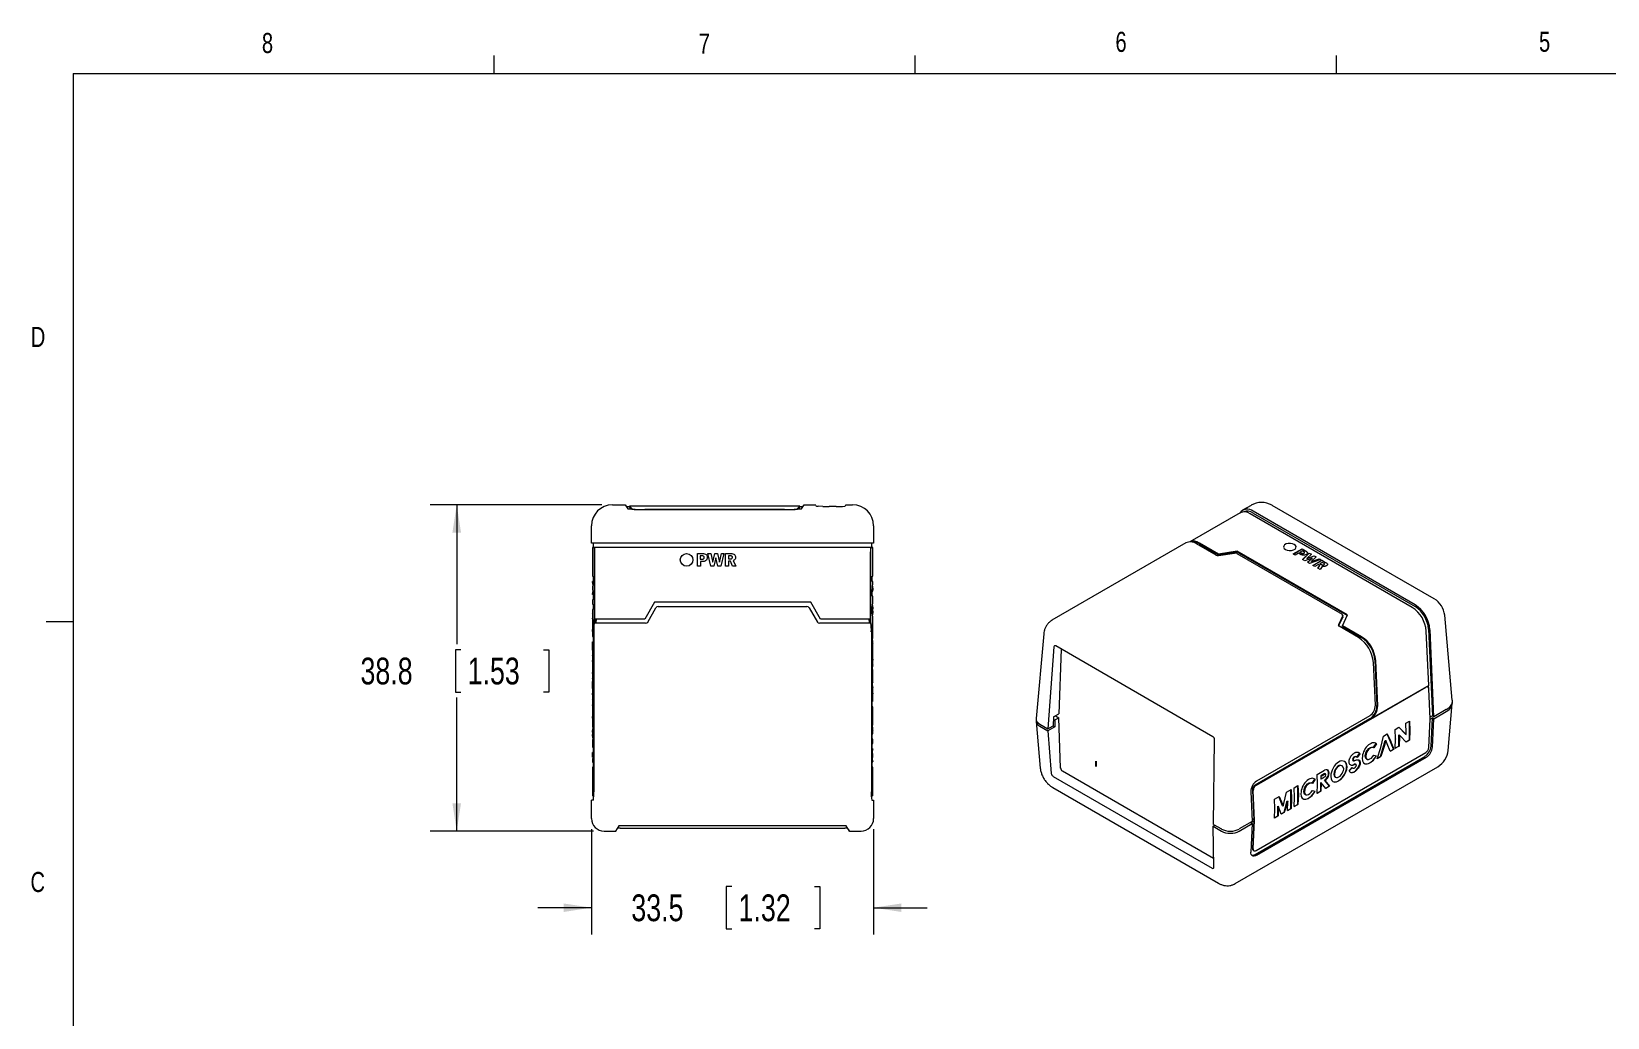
# Model space of a CAD drawing. Header units: millimetres. Extents: x 11 to 421, y 5 to 275.
# Drawn here: x 11 to 198.1, y 158.2 to 275.3 of the extents above; entities that cross this region are included whole.
import ezdxf

# ---------------------------------------------------------------- set-up
doc = ezdxf.new("R2010")
doc.units = ezdxf.units.MM
doc.linetypes.add('CENTERX2', pattern=[20.32, 12.7, -2.54, 2.54, -2.54])
doc.styles.add('SLDTEXTSTYLE0', font='TXT', dxfattribs={"width": 0.75})
doc.dimstyles.new('SLDDIMSTYLE1', dxfattribs={"dimtxt": 3.175, "dimasz": 3.302, "dimexe": 0, "dimexo": 0.0625, "dimgap": 0.79375, "dimtad": 0, "dimtih": 1, "dimtoh": 1, "dimdec": 1, "dimrnd": 1e-09, "dimzin": 12, "dimdsep": 46, "dimtxsty": 'SLDTEXTSTYLE0', "dimsah": 1, "dimcen": 0.09, "dimadec": 0, "dimazin": 3, "dimtfac": 1, "dimtdec": 1, "dimtofl": 0, "dimtmove": 0, "dimatfit": 3, "dimfxl": 1, "dimfrac": 2, "dimtolj": 1, "dimtzin": 12, "dimarcsym": 0})

# ---------------------------------------------------------------- blocks, each defined once
blk = doc.blocks.new('_D_3')
at = {"color": 7, "linetype": 'Continuous', "lineweight": 0}
for p, q in [((78.69, 219.12), (58.29, 219.12)), ((61.46, 219.12), (61.46, 202.55)), ((61.95, 201.9), (61.3, 201.9)), ((61.3, 201.9), (61.3, 196.86)), ((71.77, 201.9), (72.41, 201.9)), ((72.41, 201.9), (72.41, 196.86)), ((61.3, 196.86), (61.95, 196.86)), ((72.41, 196.86), (71.77, 196.86)), ((61.46, 180.37), (61.46, 196.22)), ((77.69, 180.37), (58.29, 180.37))]:
    blk.add_line(p, q, dxfattribs=at)
for points in [[(61.46, 219.12), (60.95, 215.81), (61.97, 215.81)], [(61.46, 180.37), (61.97, 183.67), (60.95, 183.67)]]:
    blk.add_solid(points, dxfattribs=at)
at = {"color": 7, "linetype": 'Continuous', "lineweight": 0, "char_height": 3.175, "attachment_point": 1, "style": 'SLDTEXTSTYLE0'}
for s, insert in [('38.8', (50.03, 200.96, -2.83)), ('1.53', (62.75, 200.96, -2.83))]:
    blk.add_mtext(s, dxfattribs=dict(at, insert=insert))
blk = doc.blocks.new('_D_4')
at = {"color": 7, "linetype": 'Continuous', "lineweight": 0}
for p, q in [((77.46, 180.59), (77.46, 168.1)), ((110.96, 180.59), (110.96, 168.1)), ((94.11, 173.8), (93.47, 173.8)), ((93.47, 173.8), (93.47, 168.76)), ((103.94, 173.8), (104.58, 173.8)), ((104.58, 173.8), (104.58, 168.76)), ((77.46, 171.28), (71.11, 171.28)), ((110.96, 171.28), (117.31, 171.28)), ((93.47, 168.76), (94.11, 168.76)), ((104.58, 168.76), (103.94, 168.76))]:
    blk.add_line(p, q, dxfattribs=at)
for points in [[(77.46, 171.28), (74.16, 171.78), (74.16, 170.77)], [(110.96, 171.28), (114.26, 170.77), (114.26, 171.78)]]:
    blk.add_solid(points, dxfattribs=at)
at = {"color": 7, "linetype": 'Continuous', "lineweight": 0, "char_height": 3.175, "attachment_point": 1, "style": 'SLDTEXTSTYLE0'}
for s, insert in [('33.5', (82.19, 172.85, -2.83)), ('1.32', (94.92, 172.85, -2.83))]:
    blk.add_mtext(s, dxfattribs=dict(at, insert=insert))

msp = doc.modelspace()

# ---------------------------------------------------------------- linework, layer by layer
at = {"color": 7, "linetype": 'Continuous', "lineweight": 0}
for p, q in [((65.91, 270.31), (65.91, 272.46)), ((115.91, 270.31), (115.91, 272.46)), ((165.92, 270.31), (165.92, 272.46)), ((15.91, 270.31), (415.96, 270.31)), ((15.91, 270.31), (15.91, 9.96)), ((79.96, 219.12), (81.46, 219.12)), ((81.46, 219.12), (81.78, 218.64)), ((102.21, 218.94), (81.96, 218.94)), ((81.96, 218.94), (82.29, 218.62)), ((81.96, 218.87), (81.96, 218.94)), ((81.96, 218.94), (81.96, 218.94)), ((101.89, 218.62), (102.21, 218.94)), ((102.21, 218.87), (102.21, 218.94)), ((102.21, 218.94), (102.21, 218.94)), ((102.39, 218.64), (102.71, 219.12)), ((102.71, 219.12), (104.04, 219.12)), ((104.08, 218.97), (104.04, 219.12)), ((104.93, 218.91), (104.39, 218.93)), ((107.64, 219.12), (107.58, 218.94)), ((107.64, 219.12), (108.46, 219.12)), ((155.77, 219.04), (154.76, 218.46)), ((177.52, 207.93), (158.27, 219.04)), ((81.97, 218.87), (81.63, 218.87)), ((81.99, 218.83), (82.25, 218.58)), ((83.78, 218.54), (100.4, 218.54)), ((83.79, 218.57), (100.39, 218.57)), ((101.92, 218.58), (102.18, 218.83)), ((102.54, 218.87), (102.2, 218.87)), ((106.53, 218.89), (105.67, 218.89)), ((154.47, 218.15), (148.49, 214.7)), ((174.9, 206.92), (155.66, 218.03)), ((175.25, 207.22), (156.01, 218.33)), ((156.01, 218.13), (175.25, 207.02)), ((77.46, 214.54), (77.46, 216.62)), ((110.96, 216.62), (110.96, 214.54)), ((78.11, 214.54), (77.46, 214.54)), ((77.58, 214.04), (77.58, 210.62)), ((77.8, 214.04), (77.58, 214.04)), ((77.58, 214.04), (77.58, 214.04)), ((77.71, 214.04), (77.71, 214.54)), ((77.8, 214.04), (77.83, 214.04)), ((77.8, 214.04), (77.8, 214.04)), ((77.83, 214.04), (77.83, 205.04)), ((78.23, 214.04), (77.83, 214.04)), ((77.83, 205.04), (77.83, 213.54)), ((80.6, 214.54), (78.11, 214.54)), ((80.6, 214.04), (78.23, 214.04)), ((107.82, 214.54), (80.6, 214.54)), ((107.82, 214.04), (80.6, 214.04)), ((90.05, 213.32), (90.64, 213.32)), ((90.05, 211.82), (90.05, 213.32)), ((91.28, 213.32), (91.63, 213.32)), ((91.64, 211.82), (91.28, 213.32)), ((91.63, 213.32), (91.83, 212.41)), ((91.85, 212.31), (92.09, 213.32)), ((92.09, 213.32), (92.42, 213.32)), ((92.42, 213.32), (92.66, 212.31)), ((92.68, 212.41), (92.9, 213.32)), ((93.19, 213.32), (92.81, 211.82)), ((92.9, 213.32), (93.19, 213.32)), ((93.36, 213.32), (94.02, 213.32)), ((93.36, 211.82), (93.36, 213.32)), ((110.32, 214.54), (107.82, 214.54)), ((110.19, 214.04), (107.82, 214.04)), ((110.6, 214.04), (110.19, 214.04)), ((110.96, 214.54), (110.32, 214.54)), ((110.6, 214.04), (110.6, 205.04)), ((110.62, 214.04), (110.6, 214.04)), ((110.6, 205.04), (110.6, 213.54)), ((110.85, 214.04), (110.62, 214.04)), ((110.62, 214.04), (110.62, 214.04)), ((110.71, 214.54), (110.71, 214.04)), ((110.85, 210.64), (110.85, 214.04)), ((110.85, 214.04), (110.85, 214.04)), ((148.04, 214.58), (132.13, 205.4)), ((151.61, 213.12), (149.29, 214.46)), ((151.89, 213.26), (149.65, 214.56)), ((149.65, 214.46), (151.89, 213.16)), ((154.12, 213.61), (151.89, 213.26)), ((154.12, 213.5), (151.89, 213.16)), ((151.9, 213.07), (153.8, 213.36)), ((154.09, 213.32), (166.57, 206.11)), ((167.24, 206.03), (154.12, 213.61)), ((154.12, 213.5), (154.12, 213.61)), ((167.2, 205.95), (154.12, 213.5)), ((159.63, 214.1), (159.63, 214.1)), ((160.76, 213.27), (161.83, 213.88)), ((160.77, 213.26), (161.83, 213.87)), ((161.41, 213.35), (161.02, 213.12)), ((161.13, 214.1), (161.13, 214.1)), ((161.59, 213.25), (161.41, 213.35)), ((161.87, 213.63), (161.59, 213.47)), ((161.59, 213.47), (161.75, 213.38)), ((161.59, 213.46), (161.59, 213.47)), ((161.59, 213.46), (161.75, 213.37)), ((161.83, 213.88), (162.24, 213.64)), ((161.83, 213.87), (161.83, 213.88)), ((161.83, 213.87), (162.24, 213.63)), ((162.03, 213.54), (161.87, 213.63)), ((161.89, 212.62), (162.69, 213.38)), ((161.9, 212.61), (162.69, 213.37)), ((162.05, 213.36), (162.05, 213.36)), ((162.69, 213.38), (162.95, 213.23)), ((162.69, 213.37), (162.69, 213.38)), ((162.69, 213.37), (162.94, 213.23)), ((90.4, 211.82), (90.05, 211.82)), ((90.61, 213.05), (90.38, 213.05)), ((90.38, 213.05), (90.38, 212.65)), ((90.38, 212.65), (90.61, 212.65)), ((90.4, 212.38), (90.4, 211.82)), ((90.65, 212.38), (90.4, 212.38)), ((91.99, 211.82), (91.64, 211.82)), ((92.23, 212.81), (91.99, 211.82)), ((92.46, 211.82), (92.23, 212.81)), ((92.81, 211.82), (92.46, 211.82)), ((93.71, 211.82), (93.36, 211.82)), ((93.71, 213.05), (93.71, 212.68)), ((93.92, 213.05), (93.71, 213.05)), ((93.71, 212.68), (93.92, 212.68)), ((93.71, 212.4), (93.71, 211.82)), ((93.96, 212.4), (93.71, 212.4)), ((94.22, 211.82), (93.96, 212.4)), ((94.59, 211.82), (94.22, 211.82)), ((94.3, 212.48), (94.59, 211.82)), ((151.89, 213.16), (151.89, 213.26)), ((161.02, 213.12), (160.76, 213.27)), ((162.14, 212.47), (161.89, 212.62)), ((163.01, 212.78), (162.14, 212.47)), ((162.39, 212.73), (163.27, 213.05)), ((162.39, 212.72), (163.27, 213.04)), ((162.39, 212.72), (162.39, 212.73)), ((162.95, 213.23), (162.44, 212.78)), ((162.47, 212.28), (163.01, 212.78)), ((162.72, 212.14), (162.47, 212.28)), ((162.48, 212.28), (163.01, 212.78)), ((164.05, 212.6), (162.72, 212.14)), ((163.5, 212.91), (162.96, 212.4)), ((162.96, 212.39), (162.96, 212.4)), ((163.01, 212.78), (163.01, 212.78)), ((163.04, 212.43), (163.85, 212.71)), ((163.04, 212.42), (163.85, 212.71)), ((163.04, 212.42), (163.04, 212.43)), ((163.11, 211.91), (164.17, 212.53)), ((163.11, 211.91), (164.17, 212.52)), ((163.36, 211.77), (163.11, 211.91)), ((163.27, 213.05), (163.5, 212.91)), ((163.27, 213.04), (163.27, 213.05)), ((163.27, 213.04), (163.5, 212.91)), ((163.77, 212.01), (163.36, 211.77)), ((163.71, 211.57), (163.94, 211.91)), ((163.98, 211.41), (163.71, 211.57)), ((163.72, 211.56), (163.94, 211.9)), ((163.94, 211.91), (163.77, 212.01)), ((163.85, 212.71), (164.05, 212.6)), ((163.85, 212.71), (164.04, 212.59)), ((163.85, 212.71), (163.85, 212.71)), ((163.94, 211.9), (163.94, 211.91)), ((164.23, 212.27), (163.96, 212.12)), ((163.96, 212.12), (164.11, 212.03)), ((163.96, 212.11), (163.96, 212.12)), ((163.96, 212.11), (164.11, 212.03)), ((164.23, 211.8), (163.98, 211.41)), ((164.17, 212.53), (164.63, 212.26)), ((164.17, 212.52), (164.17, 212.53)), ((164.17, 212.52), (164.63, 212.25)), ((164.37, 212.19), (164.23, 212.27)), ((164.44, 211.99), (164.44, 212)), ((77.58, 210.62), (77.65, 210.62)), ((77.58, 210.62), (77.58, 210.62)), ((77.58, 209.99), (77.58, 209.99)), ((77.65, 209.99), (77.58, 209.99)), ((77.62, 209.67), (77.58, 209.99)), ((77.65, 209.86), (77.58, 209.35)), ((77.65, 210.62), (77.65, 209.86)), ((110.78, 210.64), (110.85, 210.64)), ((110.78, 210.02), (110.78, 210.64)), ((110.78, 210.03), (110.78, 210.02)), ((110.85, 210.02), (110.78, 210.02)), ((110.78, 208.84), (110.85, 209.82)), ((110.85, 210.64), (110.85, 210.64)), ((110.85, 209.83), (110.85, 210.02)), ((110.85, 210.02), (110.85, 210.02)), ((77.58, 209.35), (77.58, 209.11)), ((77.58, 209.1), (77.65, 208.59)), ((77.58, 208.46), (77.62, 208.78)), ((77.65, 208.46), (77.58, 208.46)), ((77.58, 207.83), (77.58, 207.31)), ((77.65, 207.83), (77.58, 207.83)), ((77.58, 207.83), (77.58, 207.83)), ((77.65, 208.59), (77.65, 207.83)), ((110.78, 208.87), (110.83, 208.87)), ((110.78, 208.25), (110.78, 208.84)), ((110.85, 208.25), (110.78, 208.25)), ((110.82, 209.43), (110.85, 209.05)), ((110.85, 209.03), (110.83, 208.87)), ((110.83, 208.87), (110.85, 208.87)), ((110.85, 208.87), (110.85, 209.04)), ((110.85, 208.87), (110.85, 208.87)), ((110.85, 207.45), (110.85, 208.25)), ((110.85, 208.25), (110.85, 208.25)), ((77.58, 207.31), (77.65, 207.31)), ((77.58, 207.31), (77.58, 207.31)), ((77.58, 206.68), (77.58, 206.25)), ((77.65, 206.68), (77.58, 206.68)), ((77.58, 206.68), (77.58, 206.68)), ((77.58, 206.25), (77.58, 206.25)), ((77.65, 207.31), (77.65, 206.68)), ((84.94, 207.54), (83.78, 205.54)), ((84.14, 205.19), (85.12, 206.89)), ((103.49, 207.54), (84.94, 207.54)), ((85.38, 207.04), (103.04, 207.04)), ((103.3, 206.89), (104.28, 205.19)), ((104.64, 205.54), (103.49, 207.54)), ((110.78, 206.91), (110.85, 207.45)), ((110.78, 206.28), (110.78, 206.91)), ((110.78, 206.6), (110.82, 206.6)), ((110.85, 205.75), (110.78, 206.28)), ((110.81, 207.14), (110.85, 206.83)), ((110.85, 206.37), (110.81, 206.06)), ((110.85, 206.82), (110.82, 206.6)), ((110.82, 206.6), (110.85, 206.38)), ((110.85, 206.37), (110.85, 206.82)), ((166.65, 205.95), (166.14, 204.85)), ((166.64, 204.75), (167.24, 206.03)), ((166.66, 205.79), (166.66, 205.99)), ((179.67, 195.9), (178.76, 205.99)), ((15.91, 205.22), (12.73, 205.22)), ((77.64, 205.65), (77.58, 205.65)), ((77.58, 205.65), (77.58, 203.46)), ((77.62, 203.8), (77.6, 204.29)), ((77.64, 204.29), (77.6, 204.29)), ((77.74, 204.04), (77.74, 185.04)), ((78.11, 205.04), (77.79, 205.04)), ((78.23, 205.54), (77.89, 205.54)), ((80.6, 205.04), (78.11, 205.04)), ((80.6, 205.54), (78.23, 205.54)), ((83.78, 205.54), (80.6, 205.54)), ((83.88, 205.04), (80.6, 205.04)), ((107.82, 205.04), (104.54, 205.04)), ((107.82, 205.54), (104.64, 205.54)), ((110.19, 205.54), (107.82, 205.54)), ((110.32, 205.04), (107.82, 205.04)), ((110.53, 205.54), (110.19, 205.54)), ((110.63, 205.04), (110.32, 205.04)), ((110.69, 204.04), (110.69, 185.04)), ((110.78, 204.59), (110.82, 204.59)), ((110.8, 205.08), (110.82, 204.59)), ((110.85, 203.23), (110.85, 205.75)), ((166.17, 204.72), (166.65, 205.74)), ((168.54, 203.35), (166.22, 204.68)), ((166.64, 204.64), (166.64, 204.75)), ((168.89, 203.45), (166.64, 204.75)), ((166.64, 204.64), (168.89, 203.35)), ((176.87, 197.66), (176.58, 204.11)), ((176.84, 204.36), (177.3, 194.06)), ((177.48, 193.95), (177.02, 204.27)), ((77.58, 203.46), (77.65, 203.46)), ((77.58, 203.46), (77.58, 203.46)), ((77.6, 202.83), (77.58, 202.83)), ((77.6, 202.65), (77.58, 202.83)), ((77.6, 202.2), (77.58, 202.2)), ((77.6, 202.24), (77.6, 202.83)), ((77.6, 202.83), (77.62, 202.83)), ((77.62, 202.83), (77.62, 202.24)), ((77.65, 202.83), (77.62, 202.83)), ((77.65, 203.46), (77.65, 202.24)), ((110.79, 203.23), (110.85, 203.23)), ((110.8, 202.27), (110.82, 201.83)), ((110.85, 203.23), (110.85, 203.23)), ((110.85, 202.09), (110.85, 202.63)), ((110.85, 202.63), (110.85, 202.63)), ((110.85, 202.09), (110.85, 202.08)), ((131.16, 203.8), (130.25, 193.72)), ((132.37, 202.23), (131.64, 192.52)), ((151.24, 191.58), (132.59, 202.35)), ((77.58, 201.84), (77.58, 201.22)), ((77.58, 201.84), (77.58, 201.8)), ((77.58, 201.22), (77.58, 201.22)), ((77.64, 200.62), (77.58, 200.62)), ((77.58, 200.62), (77.58, 199.07)), ((77.58, 200.62), (77.58, 200.62)), ((77.61, 202.03), (77.65, 202.03)), ((110.78, 201.83), (110.82, 201.83)), ((110.78, 201.46), (110.81, 201.46)), ((110.78, 201.11), (110.82, 201.11)), ((110.85, 200.65), (110.85, 200.67)), ((110.85, 200.11), (110.85, 200.66)), ((133.24, 201.97), (132.94, 194.29)), ((170.53, 195.31), (170.3, 200.39)), ((170.48, 200.69), (170.72, 195.28)), ((170.81, 195.23), (170.57, 200.64)), ((77.58, 199.07), (77.64, 199.07)), ((77.58, 199.07), (77.58, 199.07)), ((77.58, 198.47), (77.58, 197.92)), ((110.85, 199.52), (110.79, 199.52)), ((110.85, 197.96), (110.85, 199.52)), ((110.85, 199.52), (110.85, 199.52)), ((77.58, 197.93), (77.58, 197.91)), ((77.58, 196.49), (77.58, 196.5)), ((77.58, 196.49), (77.58, 195.95)), ((77.65, 197.47), (77.6, 197.47)), ((77.62, 196.31), (77.6, 196.76)), ((77.64, 196.76), (77.6, 196.76)), ((77.65, 197.12), (77.62, 197.12)), ((110.81, 196.55), (110.78, 196.55)), ((110.79, 197.96), (110.85, 197.96)), ((110.85, 197.96), (110.85, 197.96)), ((110.85, 196.74), (110.85, 197.36)), ((110.85, 197.36), (110.85, 197.36)), ((110.85, 196.74), (110.85, 196.78)), ((156.36, 185.82), (176.51, 197.45)), ((169.97, 193.67), (176.51, 197.45)), ((176.87, 197.66), (170.01, 193.7)), ((176.76, 197.48), (176.76, 197.48)), ((176.88, 197.26), (176.86, 197.65)), ((177.04, 193.69), (176.88, 197.24)), ((77.58, 195.95), (77.58, 195.95)), ((77.64, 195.35), (77.58, 195.35)), ((77.58, 195.35), (77.58, 192.84)), ((110.78, 195.12), (110.78, 196.34)), ((110.78, 195.75), (110.8, 195.75)), ((110.85, 195.12), (110.78, 195.12)), ((110.8, 195.75), (110.8, 196.34)), ((110.83, 195.75), (110.8, 195.75)), ((110.8, 194.78), (110.82, 194.29)), ((110.83, 196.38), (110.84, 196.38)), ((110.83, 196.34), (110.83, 195.75)), ((110.83, 195.94), (110.84, 195.75)), ((110.83, 195.75), (110.84, 195.75)), ((110.85, 192.93), (110.85, 195.12)), ((110.85, 195.12), (110.85, 195.12)), ((178.95, 194.8), (177.48, 193.95)), ((179.17, 189.95), (179.67, 195.5)), ((77.58, 192.83), (77.65, 192.3)), ((77.62, 193.51), (77.6, 193.99)), ((77.64, 193.99), (77.6, 193.99)), ((110.78, 194.29), (110.82, 194.29)), ((110.79, 192.93), (110.85, 192.93)), ((110.85, 192.93), (110.85, 192.93)), ((130.25, 193.39), (130.75, 187.86)), ((130.68, 193.07), (131.64, 192.52)), ((130.68, 192.82), (131.66, 192.26)), ((131.64, 192.52), (132.26, 192.87)), ((132.24, 192.86), (132.48, 192.73)), ((132.3, 193.92), (132.26, 192.87)), ((132.29, 193.66), (132.46, 193.56)), ((132.3, 193.92), (132.94, 194.29)), ((132.46, 193.56), (132.93, 193.83)), ((132.46, 193.56), (132.48, 192.73)), ((132.54, 194.06), (132.93, 193.83)), ((133.15, 187.86), (132.93, 193.83)), ((156.27, 185.86), (169.88, 193.72)), ((169.86, 194.06), (156.42, 186.31)), ((170.01, 193.7), (170.01, 193.7)), ((174.14, 193.17), (174.59, 193.43)), ((174.19, 192.04), (174.14, 193.17)), ((174.57, 191.19), (174.57, 193.42)), ((174.59, 193.43), (174.64, 192.3)), ((176.88, 190.29), (177.04, 193.66)), ((177.3, 194.06), (177.03, 193.9)), ((177.04, 193.66), (177.3, 193.81)), ((177.14, 190.45), (177.3, 193.81)), ((177.48, 193.95), (177.3, 194.06)), ((177.48, 193.71), (177.3, 193.81)), ((177.32, 190.33), (177.48, 193.71)), ((177.48, 193.71), (178.95, 194.56)), ((77.58, 192.21), (77.62, 192.52)), ((77.58, 192.21), (77.58, 191.76)), ((77.61, 191.98), (77.58, 192.2)), ((77.58, 191.76), (77.61, 191.98)), ((77.62, 191.44), (77.58, 191.75)), ((77.65, 191.67), (77.58, 191.14)), ((77.58, 191.13), (77.58, 190.33)), ((77.65, 191.98), (77.61, 191.98)), ((77.65, 192.3), (77.65, 191.67)), ((110.78, 191.9), (110.85, 191.9)), ((110.78, 191.27), (110.78, 191.9)), ((110.85, 191.27), (110.78, 191.27)), ((110.85, 191.9), (110.85, 192.33)), ((110.85, 192.33), (110.85, 192.33)), ((110.85, 191.9), (110.85, 191.9)), ((110.85, 190.75), (110.85, 191.27)), ((110.85, 191.27), (110.85, 191.27)), ((132.48, 192.73), (131.66, 192.26)), ((131.66, 192.26), (132.05, 187.22)), ((151.3, 181.17), (151.44, 191.21)), ((171.16, 189.23), (171.71, 191.14)), ((171.18, 190.3), (171.51, 191.65)), ((171.51, 191.65), (171.95, 191.91)), ((171.76, 191.11), (171.62, 190.56)), ((171.71, 191.14), (171.76, 191.11)), ((171.93, 190.74), (171.76, 191.11)), ((172.7, 190.11), (171.94, 191.9)), ((171.95, 191.91), (172.38, 190.99)), ((172.38, 190.98), (172.72, 190.1)), ((172.89, 192.45), (173.32, 192.69)), ((172.94, 191.32), (172.89, 192.45)), ((172.89, 190.2), (172.94, 191.3)), ((174.12, 191.86), (173.31, 192.69)), ((173.32, 192.69), (174.06, 191.96)), ((173.32, 190.47), (173.32, 191.8)), ((173.32, 191.8), (173.38, 191.76)), ((173.39, 191.55), (173.34, 190.46)), ((173.38, 191.76), (173.39, 191.58)), ((173.5, 191.64), (173.38, 191.76)), ((174.17, 190.94), (173.51, 191.63)), ((174.07, 191.95), (174.19, 191.82)), ((174.12, 191.86), (174.19, 191.82)), ((174.15, 190.95), (174.57, 191.19)), ((174.59, 191.18), (174.17, 190.94)), ((174.19, 191.82), (174.19, 192.02)), ((174.57, 191.19), (174.59, 191.18)), ((174.64, 192.28), (174.59, 191.18)), ((77.58, 190.33), (77.65, 190.33)), ((77.58, 190.33), (77.58, 190.33)), ((77.65, 189.74), (77.58, 188.76)), ((77.58, 189.71), (77.58, 189.54)), ((77.58, 189.55), (77.59, 189.71)), ((77.59, 189.71), (77.58, 189.71)), ((77.58, 189.71), (77.58, 189.71)), ((77.6, 189.15), (77.58, 189.53)), ((77.65, 189.71), (77.59, 189.71)), ((77.65, 190.33), (77.65, 189.74)), ((110.78, 190.75), (110.85, 190.75)), ((110.78, 189.99), (110.78, 190.75)), ((110.78, 190.12), (110.85, 190.12)), ((110.85, 189.48), (110.78, 189.99)), ((110.78, 188.72), (110.85, 189.23)), ((110.85, 190.12), (110.8, 189.8)), ((110.85, 190.75), (110.85, 190.75)), ((110.85, 189.24), (110.85, 189.48)), ((156.25, 177.61), (176.4, 189.24)), ((156.36, 178.06), (176.51, 189.69)), ((156.42, 177.5), (176.57, 189.13)), ((168.32, 189.16), (168.27, 189.19)), ((168.34, 189.14), (168.65, 189.57)), ((168.69, 189.55), (168.39, 189.1)), ((168.65, 189.57), (168.69, 189.55)), ((168.97, 189.03), (168.97, 189.01)), ((169.39, 189.25), (169.4, 189.27)), ((170.31, 190.25), (170.26, 190.28)), ((170.29, 190.27), (170.63, 190.75)), ((170.67, 190.73), (170.34, 190.24)), ((170.34, 189.4), (170.67, 189.32)), ((170.63, 190.75), (170.58, 190.79)), ((170.63, 190.75), (170.67, 190.73)), ((170.74, 188.96), (171.17, 190.28)), ((170.74, 188.99), (171.16, 189.23)), ((171.18, 189.21), (170.74, 188.96)), ((171.16, 189.23), (171.18, 189.21)), ((171.61, 190.53), (171.18, 189.21)), ((172.28, 189.85), (171.94, 190.72)), ((172.27, 189.87), (172.7, 190.11)), ((172.72, 190.1), (172.28, 189.85)), ((172.7, 190.11), (172.72, 190.1)), ((172.89, 190.23), (173.32, 190.47)), ((173.34, 190.46), (172.89, 190.2)), ((173.32, 190.47), (173.34, 190.46)), ((77.58, 188.75), (77.58, 188.57)), ((77.58, 188.57), (77.65, 188.57)), ((77.58, 188.57), (77.58, 188.57)), ((77.58, 187.94), (77.58, 184.54)), ((77.65, 187.94), (77.58, 187.94)), ((77.58, 187.94), (77.58, 187.94)), ((77.65, 188.57), (77.65, 187.94)), ((77.65, 188.55), (77.65, 188.57)), ((110.78, 187.96), (110.78, 188.72)), ((110.78, 188.59), (110.85, 188.59)), ((110.85, 187.96), (110.78, 187.96)), ((110.8, 188.91), (110.85, 188.59)), ((110.85, 188.59), (110.85, 188.59)), ((110.85, 184.54), (110.85, 187.96)), ((110.85, 187.96), (110.85, 187.96)), ((151.33, 177.13), (133.37, 187.5)), ((153.88, 174.13), (177.93, 188.01)), ((163.61, 187.09), (164.48, 187.59)), ((164.46, 187.17), (164.04, 186.92)), ((164.08, 186.9), (164.5, 187.14)), ((164.6, 187.15), (164.56, 187.18)), ((165.67, 187.12), (165.67, 187.1)), ((166.59, 188.1), (166.54, 188.13)), ((166.77, 187.73), (166.77, 187.76)), ((167.19, 187.98), (167.19, 188)), ((167.44, 187.49), (167.77, 187.92)), ((167.57, 188.22), (167.59, 188.21)), ((167.78, 187.89), (167.83, 187.86)), ((167.87, 188.77), (167.93, 188.73)), ((168.23, 188.28), (168.17, 188.32)), ((168.6, 188.79), (168.58, 188.8)), ((169.49, 188.93), (169.54, 188.9)), ((132.23, 185.53), (151.89, 174.18)), ((132.27, 186.87), (151.15, 175.97)), ((159.98, 185), (160.52, 185.31)), ((160.5, 183.07), (160.5, 185.3)), ((160.52, 185.31), (160.57, 184.18)), ((160.89, 185.52), (161.34, 185.78)), ((160.94, 184.39), (160.89, 185.52)), ((161.31, 183.54), (161.31, 185.77)), ((161.34, 185.78), (161.39, 184.65)), ((163.03, 186.05), (162.98, 186.08)), ((163.01, 186.06), (163.35, 186.55)), ((163.39, 186.53), (163.06, 186.03)), ((163.35, 186.55), (163.3, 186.59)), ((163.35, 186.55), (163.39, 186.53)), ((163.66, 185.96), (163.61, 187.09)), ((163.61, 184.85), (163.66, 185.94)), ((164.04, 186.92), (164.04, 186.58)), ((164.04, 186.92), (164.08, 186.9)), ((164.04, 186.58), (164.09, 186.55)), ((164.04, 185.11), (164.04, 186.14)), ((164.04, 186.14), (164.1, 186.11)), ((164.1, 186.11), (164.06, 185.1)), ((164.09, 186.55), (164.08, 186.9)), ((164.51, 186.79), (164.09, 186.55)), ((164.65, 185.44), (164.1, 186.11)), ((165.08, 185.71), (164.48, 186.4)), ((164.48, 186.4), (164.55, 186.36)), ((164.55, 186.36), (165.09, 185.7)), ((164.64, 185.46), (165.08, 185.71)), ((165.09, 185.7), (164.65, 185.44)), ((164.81, 186.6), (164.84, 186.64)), ((165.08, 185.71), (165.09, 185.7)), ((165.25, 186.88), (165.25, 186.86)), ((165.76, 186.78), (165.81, 186.75)), ((77.46, 181.86), (77.46, 184.04)), ((77.68, 184.04), (77.46, 184.04)), ((77.73, 184.54), (77.58, 184.54)), ((77.58, 184.54), (77.58, 184.54)), ((77.71, 184.2), (77.71, 184.54)), ((110.85, 184.54), (110.69, 184.54)), ((110.71, 184.54), (110.71, 184.2)), ((110.74, 184.04), (110.96, 184.04)), ((110.85, 184.54), (110.85, 184.54)), ((110.96, 184.04), (110.96, 181.86)), ((155.75, 185.06), (155.91, 181.5)), ((155.93, 185.24), (156.09, 181.68)), ((156.18, 181.64), (156.02, 185.19)), ((158.55, 184.17), (159.09, 184.48)), ((158.6, 183.04), (158.55, 184.17)), ((159.52, 183.38), (159.08, 184.47)), ((159.09, 184.48), (159.5, 183.56)), ((159.51, 183.54), (159.58, 183.35)), ((159.52, 183.38), (159.58, 183.35)), ((159.58, 183.35), (159.67, 183.63)), ((159.67, 183.66), (159.98, 185)), ((159.69, 182.6), (160.06, 183.96)), ((160.13, 183.9), (159.71, 182.59)), ((160.06, 183.96), (160.13, 183.91)), ((160.08, 182.81), (160.13, 183.9)), ((160.57, 184.16), (160.52, 183.06)), ((160.89, 183.28), (160.94, 184.37)), ((160.89, 183.3), (161.31, 183.54)), ((161.33, 183.53), (160.89, 183.28)), ((161.31, 183.54), (161.33, 183.53)), ((161.39, 184.63), (161.33, 183.53)), ((161.69, 184.82), (161.69, 184.8)), ((162.11, 185.05), (162.11, 185.07)), ((162.21, 184.73), (162.26, 184.7)), ((163.06, 185.19), (163.39, 185.11)), ((163.61, 184.87), (164.04, 185.11)), ((164.06, 185.1), (163.61, 184.85)), ((164.04, 185.11), (164.06, 185.1)), ((155.91, 181.5), (154.37, 180.62)), ((155.73, 181.36), (156.09, 181.57)), ((156.09, 181.81), (155.9, 181.7)), ((156.09, 181.68), (155.93, 178.31)), ((156.02, 178.25), (156.18, 181.62)), ((158.55, 181.92), (158.6, 183.02)), ((158.55, 181.95), (158.97, 182.19)), ((158.99, 182.18), (158.55, 181.92)), ((158.97, 182.19), (158.97, 183.33)), ((158.97, 183.33), (159.04, 183.29)), ((158.97, 182.19), (158.99, 182.18)), ((159.04, 183.27), (158.99, 182.18)), ((159.36, 182.39), (159.05, 183.28)), ((159.36, 182.41), (159.69, 182.6)), ((159.71, 182.59), (159.36, 182.39)), ((159.69, 182.6), (159.71, 182.59)), ((160.08, 182.83), (160.5, 183.07)), ((160.52, 183.06), (160.08, 182.81)), ((160.5, 183.07), (160.52, 183.06)), ((78.96, 180.37), (80.31, 180.37)), ((80.72, 180.98), (80.31, 180.37)), ((80.31, 180.37), (80.35, 180.37)), ((80.35, 180.37), (80.56, 180.69)), ((80.35, 180.42), (80.35, 180.37)), ((80.86, 180.71), (107.56, 180.71)), ((107.4, 181), (81.02, 181)), ((108.11, 180.37), (107.7, 180.98)), ((107.86, 180.69), (108.08, 180.37)), ((108.08, 180.37), (108.08, 180.42)), ((108.08, 180.37), (108.11, 180.37)), ((108.11, 180.37), (109.46, 180.37)), ((151.27, 180.94), (151.48, 181.06)), ((151.27, 180.94), (152.25, 180.37)), ((151.35, 176.08), (151.27, 180.94)), ((151.3, 181.17), (152.25, 180.62)), ((154.37, 180.37), (155.91, 181.26)), ((155.73, 181.36), (155.91, 181.26)), ((155.91, 181.26), (155.75, 177.88)), ((156.02, 178.09), (156.11, 178.03))]:
    msp.add_line(p, q, dxfattribs=at)
at = {"color": 7, "linetype": 'CENTERX2'}
msp.add_line((137.36, 188.66), (137.36, 188.02), dxfattribs=at)
at = {"color": 7, "linetype": 'Continuous', "lineweight": 0, "flags": 128}
for points in [[(159.85, 213.8), (160.06, 213.71), (160.31, 213.67), (160.57, 213.68), (160.81, 213.75), (160.99, 213.85), (161.1, 213.99), (161.13, 214.14), (161.06, 214.29), (160.91, 214.41), (160.7, 214.49), (160.44, 214.53), (160.18, 214.52), (159.95, 214.46), (159.76, 214.35), (159.65, 214.21), (159.63, 214.06), (159.7, 213.92), (159.85, 213.8)], [(161.13, 214.1), (161.13, 214.14), (161.06, 214.28), (160.91, 214.41), (160.7, 214.49), (160.44, 214.53), (160.18, 214.52), (159.95, 214.46), (159.76, 214.35), (159.65, 214.21), (159.63, 214.1)], [(166.66, 205.79), (166.66, 205.76), (166.65, 205.74)], [(169.2, 188.41), (169.27, 188.38), (169.49, 188.35), (169.73, 188.41), (169.98, 188.55), (170.23, 188.77), (170.45, 189.03), (170.63, 189.34)], [(169.49, 188.93), (169.45, 188.96), (169.36, 189.09), (169.32, 189.29), (169.36, 189.52), (169.45, 189.77), (169.59, 189.99), (169.77, 190.17), (169.96, 190.29), (170.14, 190.32), (170.26, 190.28)], [(164.56, 187.18), (164.51, 187.19), (164.46, 187.17)], [(164.48, 186.4), (164.68, 186.57), (164.84, 186.8), (164.95, 187.06), (164.98, 187.31), (164.94, 187.52), (164.84, 187.63)], [(165.48, 186.26), (165.66, 186.2), (165.9, 186.23), (166.15, 186.33), (166.4, 186.52), (166.64, 186.77), (166.84, 187.06), (166.99, 187.38), (167.09, 187.71), (167.12, 188.02)], [(166.54, 188.13), (166.43, 188.17), (166.25, 188.14), (166.05, 188.03), (165.87, 187.85), (165.73, 187.62), (165.63, 187.38), (165.6, 187.14), (165.63, 186.94), (165.73, 186.81), (165.76, 186.78)], [(167.78, 187.89), (167.76, 187.9), (167.76, 187.91)], [(162.21, 184.73), (162.17, 184.76), (162.08, 184.89), (162.04, 185.09), (162.08, 185.32), (162.17, 185.57), (162.31, 185.79), (162.49, 185.97), (162.68, 186.08), (162.86, 186.11), (162.98, 186.08)], [(161.92, 184.2), (161.99, 184.17), (162.21, 184.15), (162.45, 184.21), (162.7, 184.35), (162.95, 184.56), (163.17, 184.83), (163.35, 185.13)], [(156.42, 177.5), (156.29, 177.43), (156.15, 177.4), (156.04, 177.41), (155.93, 177.44), (155.85, 177.51), (155.79, 177.61), (155.76, 177.74), (155.75, 177.88)], [(156.02, 178.25), (156.03, 178.18), (156.04, 178.12), (156.07, 178.07), (156.11, 178.03), (156.17, 178.01), (156.23, 178.01), (156.29, 178.03), (156.36, 178.06)]]:
    msp.add_lwpolyline(points, dxfattribs=at)
at = {"color": 7, "linetype": 'Continuous', "lineweight": 0}
msp.add_circle((88.75, 212.57), 0.75, dxfattribs=at)
for centre, radius, start, end in [((157.02, 216.88), 2.5, 60.0027, 119.9973), ((83.32, 229.34), 10.81, 261.7967, 272.4167), ((83.43, 230.24), 11.68, 264.3875, 271.752), ((100.74, 230.24), 11.68, 268.248, 275.6125), ((100.89, 228.57), 10.04, 267.1716, 278.6149), ((155.32, 217.49), 1.09, 50.5704, 144.3208), ((154.97, 217.11), 1.15, 52.9592, 115.7303), ((155.34, 217.19), 1.15, 54.7672, 111.8042), ((77.35, 214.4), 0.361, 357.7497, 22.7824), ((76.39, 213.76), 1.43, 356.5647, 11.3035), ((75.42, 213.67), 2.41, 357.0371, 8.9548), ((112.03, 213.76), 1.43, 168.6965, 183.4353), ((113.01, 213.67), 2.41, 171.0452, 182.9629), ((111.07, 214.4), 0.361, 157.2176, 182.2503), ((148.57, 213.49), 1.21, 52.9592, 115.7303), ((148.94, 213.56), 1.22, 54.7795, 111.6639), ((148.92, 213.34), 1.33, 57.1655, 95.7956), ((153.88, 212.91), 0.461, 62.6428, 99.7711), ((151.82, 213.53), 0.461, 242.6428, 279.7711), ((176.27, 205.77), 2.5, 5.1864, 60.0027), ((85.38, 206.74), 0.3, 90, 150), ((103.04, 206.74), 0.3, 30, 90), ((166.52, 205.99), 0.132, 340.539, 69.2579), ((172.91, 203.82), 3.68, 4.4665, 57.2659), ((173.16, 203.97), 3.87, 4.4665, 57.2659), ((173.37, 204.09), 3.48, 4.4665, 57.2659), ((82.55, 204.29), 4.82, 171.0448, 182.9634), ((79.48, 205.12), 1.64, 165.2009, 182.848), ((79.94, 205.09), 1.97, 166.707, 181.3419), ((83.88, 205.34), 0.3, 270, 330), ((104.54, 205.34), 0.3, 210, 270), ((108.77, 205.12), 1.69, 357.4255, 14.5257), ((108.67, 205.09), 1.91, 358.4201, 13.531), ((105.87, 204.29), 4.82, 357.0366, 8.9552), ((166.26, 204.81), 0.132, 160.539, 249.2579), ((166.44, 200.09), 3.87, 4.4665, 57.2659), ((166.9, 200.35), 3.68, 4.4665, 57.2659), ((167.01, 200.42), 3.48, 4.4665, 57.2659), ((176.65, 197.26), 0.234, 353.308, 126.8114), ((176.66, 197.24), 0.258, 67.0121, 124.8648), ((169.06, 195.3), 1.47, 302.9913, 0.4271), ((168.88, 195.26), 1.84, 302.9913, 0.4271), ((168.96, 195.22), 1.85, 304.5026, 0.3069), ((169.39, 194.67), 1.15, 300.0069, 302.0545), ((176.81, 193.67), 0.236, 357.4015, 2.5985), ((172.71, 191.31), 0.236, 357.4015, 2.5985), ((173.15, 191.57), 0.236, 357.4015, 2.5985), ((173.96, 192.03), 0.236, 357.4015, 2.5985), ((174.4, 192.29), 0.236, 357.4015, 2.5985), ((168.16, 188.98), 0.237, 62.3896, 110.6458), ((175.54, 190.61), 1.61, 302.2312, 354.2598), ((176.08, 190.37), 0.806, 302.2312, 354.2598), ((175.72, 190.5), 1.61, 302.2312, 354.2598), ((176.68, 190.18), 2.5, 299.9973, 354.8136), ((166.43, 188.09), 0.699, 354.5023, 52.276), ((157.22, 185.07), 1.47, 122.9913, 180.4271), ((156.67, 185.25), 0.736, 122.9913, 180.4271), ((156.76, 185.2), 0.736, 122.9913, 180.4271), ((163.43, 185.95), 0.236, 357.4015, 2.5985), ((72.92, 184.79), 4.82, 351.0448, 2.9634), ((115.5, 184.79), 4.82, 177.0366, 188.9552), ((159.9, 183.91), 0.229, 357.3613, 0.766), ((160.34, 184.17), 0.236, 357.4015, 2.5985), ((160.71, 184.38), 0.236, 357.4015, 2.5985), ((161.15, 184.64), 0.236, 357.4015, 2.5985), ((155.95, 181.63), 0.236, 357.4015, 2.5985), ((158.36, 183.03), 0.236, 357.4015, 2.5985), ((158.81, 183.28), 0.229, 357.3613, 0.766), ((156.16, 178.27), 0.232, 171.1227, 231.4323), ((155.93, 178.06), 0.548, 260.4545, 304.6797)]:
    msp.add_arc(centre, radius, start, end, dxfattribs=at)
for centre, major_axis, ratio, start_param, end_param in [((79.96, 216.61), (1.77, -1.77), 0.997265, 2.357564, 3.925621), ((105.13, 218.97), (1.05, 0), 0.052408, 3.159046, 3.926991), ((106.53, 218.95), (1.05, 0), 0.052408, 4.712389, 6.265732), ((108.46, 216.61), (-1.77, -1.77), 0.997265, 2.357564, 3.925621), ((105.67, 218.95), (1.05, 0), 0.052408, 3.926991, 4.712389), ((77.83, 209.99), (0.25, 0), 0.377465, 3.126622, 3.193953), ((77.83, 209.11), (0.25, 0), 0.377465, 3.089233, 3.193953), ((77.83, 208.46), (0.25, 0), 0.377465, 3.089233, 3.156564), ((110.6, 209.04), (0.25, 0), 0.722749, 6.230825, 6.335545), ((77.58, 204.87), (0, 1.38), 0.052408, 3.822077, 6.264003), ((110.6, 206.82), (0.25, 0), 0.395664, 6.230825, 6.335545), ((110.6, 206.37), (0.25, 0), 0.395664, 6.230825, 6.335545), ((77.58, 204.87), (0, 0.778), 0.052408, 3.863121, 6.249255), ((110.85, 204.01), (0, 1.38), 0.052408, 0.680484, 3.122411), ((110.85, 204.01), (0, 0.778), 0.052408, 0.721528, 3.107662), ((110.6, 205.75), (0.25, 0), 0.395664, 6.230825, 6.335545), ((77.61, 202.24), (0, 0.746), 0.052408, 2.198103, 4.712389), ((77.54, 202.24), (0, 0.746), 0.052408, 4.14757, 4.664885), ((77.61, 202.24), (0, 0.209), 0.052408, 1.570796, 4.712389), ((132.58, 202.1), (-0.137, 0.267), 0.606756, 5.526942, 7.062832), ((77.58, 199.84), (0, 1.38), 0.052408, 3.160775, 6.264003), ((77.58, 199.84), (0, 0.778), 0.052408, 3.175523, 6.249255), ((110.84, 201.33), (0, 0.564), 0.052408, 0.509356, 1.346415), ((110.85, 198.74), (0, 1.38), 0.052408, 0.019182, 3.122411), ((110.85, 198.74), (0, 0.778), 0.052408, 0.03393, 3.107662), ((77.59, 197.25), (0, 0.564), 0.052408, 3.650948, 4.488007), ((110.81, 196.34), (0, 0.746), 0.052408, 5.339695, 7.853982), ((110.81, 196.34), (0, 0.209), 0.052408, 4.712389, 7.853982), ((110.88, 196.34), (0, 0.746), 0.052408, 1.005978, 1.523292), ((77.58, 194.58), (0, 1.38), 0.052408, 3.822077, 6.264003), ((77.58, 194.58), (0, 0.778), 0.052408, 3.863121, 6.249255), ((110.85, 193.71), (0, 1.38), 0.052408, 0.680484, 3.122411), ((177.17, 195.82), (2.51, 0), 0.575709, 5.499157, 6.335394), ((177.17, 195.58), (2.51, 0), 0.575709, 5.499157, 6.368154), ((77.83, 192.84), (0.25, 0), 0.395664, 3.089233, 3.193953), ((110.85, 193.71), (0, 0.778), 0.052408, 0.721528, 3.107662), ((131.75, 193.43), (1.5, 0), 0.575709, 2.999672, 3.925621), ((131.75, 193.68), (1.5, 0), 0.575709, 3.089384, 3.925621), ((77.83, 192.21), (0.25, 0), 0.395664, 3.089233, 3.193953), ((77.83, 191.76), (0.25, 0), 0.395664, 3.089233, 3.193953), ((151.23, 191.33), (-0.137, 0.267), 0.606756, 3.991053, 5.526942), ((169.95, 189.57), (0.63, 1.22), 0.606756, 6.149116, 8.591043), ((172.2, 191.09), (-0.18, 0.184), 0.329537, 3.789852, 3.894572), ((173.33, 191.74), (0.217, -0.163), 0.135947, 0.675191, 0.779911), ((173.89, 192.06), (0.217, -0.163), 0.135947, 0.675191, 0.779911), ((77.83, 189.54), (0.25, 0), 0.722749, 3.089233, 3.193953), ((110.6, 190.12), (0.25, 0), 0.377465, 6.230825, 6.298156), ((110.6, 189.48), (0.25, 0), 0.377465, 6.230825, 6.335545), ((168.02, 188.98), (0.16, 0.21), 0.56471, 0.683048, 3.208157), ((168.05, 188.66), (0.258, 0.501), 0.606756, 5.977988, 6.815047), ((168.02, 188.98), (0.517, 0.725), 0.570256, 5.952865, 6.336288), ((169.95, 189.57), (0.74, 1.16), 0.546414, 2.379523, 4.840802), ((169.95, 189.57), (0.418, 0.657), 0.546414, 2.379393, 4.799758), ((169.95, 189.57), (0.357, 0.692), 0.606756, 6.19016, 8.576294), ((171, 190.39), (-0.007, 0.265), 0.717134, 4.244912, 4.349631), ((171.44, 190.65), (-0.007, 0.265), 0.717134, 4.244912, 4.349631), ((171.76, 190.83), (-0.18, 0.184), 0.329537, 3.789852, 3.894572), ((110.6, 188.59), (0.25, 0), 0.377465, 6.268214, 6.335545), ((132.26, 187.11), (-0.161, 0.253), 0.546414, 0.796805, 2.332695), ((133.36, 187.75), (-0.152, 0.259), 0.572322, 0.816097, 2.351987), ((164.51, 186.97), (0.342, 0.664), 0.606756, 4.525142, 7.039428), ((164.51, 186.97), (0.096, 0.186), 0.606756, 3.897836, 7.039428), ((166.22, 187.42), (0.63, 1.22), 0.606756, 5.487814, 8.591043), ((166.22, 187.42), (0.74, 1.16), 0.546414, 2.379523, 5.521457), ((166.22, 187.42), (0.418, 0.657), 0.546414, 2.379393, 5.521588), ((166.22, 187.42), (0.357, 0.692), 0.606756, 5.502562, 8.576294), ((168.02, 188.1), (0.517, 0.725), 0.570256, 3.194696, 6.18488), ((168.02, 188.98), (0.517, 0.725), 0.570256, 3.302433, 4.037469), ((168.13, 188.34), (0.303, 0.476), 0.546414, 2.88905, 3.702734), ((168.02, 188.1), (0.16, 0.21), 0.56471, 0.066564, 0.932087), ((162.67, 185.36), (0.63, 1.22), 0.606756, 6.149116, 8.591043), ((162.67, 185.36), (0.357, 0.692), 0.606756, 6.19016, 8.576294), ((164.55, 186.94), (0.401, 0.63), 0.546414, 3.997994, 4.515309), ((159.33, 183.65), (-0.178, 0.185), 0.341015, 3.790209, 3.894929), ((159.49, 183.75), (-0.014, 0.263), 0.716241, 4.222654, 4.327374), ((159.95, 184.01), (-0.014, 0.263), 0.716241, 4.222654, 4.289985), ((162.66, 185.36), (0.74, 1.16), 0.546414, 2.379523, 4.840802), ((162.66, 185.36), (0.418, 0.657), 0.546414, 2.379393, 4.799758), ((78.96, 181.87), (-1.06, -1.06), 0.997265, 5.499157, 7.067214), ((109.46, 181.87), (-1.06, 1.06), 0.997265, 2.357564, 3.925621), ((158.87, 183.39), (-0.178, 0.185), 0.341015, 3.790209, 3.85754), ((80.86, 180.69), (0.3, 0), 0.052408, 1.570796, 3.106686), ((81.02, 180.98), (0.3, 0), 0.052408, 1.570796, 3.106686), ((107.4, 180.98), (0.3, 0), 0.052408, 0.034907, 1.570796), ((107.56, 180.69), (0.3, 0), 0.052408, 0.034907, 1.570796), ((153.31, 181.23), (1.5, 0), 0.578871, 3.92836, 5.496418), ((153.31, 180.98), (1.5, 0), 0.578871, 3.92836, 5.496418), ((151.14, 176.21), (-0.161, 0.253), 0.546414, 2.332695, 3.868585)]:
    msp.add_ellipse(centre, major_axis=major_axis, ratio=ratio, start_param=start_param, end_param=end_param, dxfattribs=at)
for points, knots in [([(90.64, 213.32), (90.72, 213.32), (90.88, 213.32), (91.07, 213.21), (91.2, 213.05), (91.21, 212.92), (91.21, 212.86)], [0, 0, 0, 0, 0.281438, 0.559697, 0.779814, 1, 1, 1, 1]), ([(94.02, 213.32), (94.1, 213.32), (94.25, 213.32), (94.44, 213.22), (94.55, 213.05), (94.56, 212.93), (94.57, 212.87)], [0, 0, 0, 0, 0.2814771, 0.5592469, 0.7796256, 1, 1, 1, 1]), ([(161.75, 213.38), (161.77, 213.37), (161.82, 213.34), (161.91, 213.33), (161.99, 213.34), (162.03, 213.36), (162.05, 213.36)], [0, 0, 0, 0, 0.281091, 0.559098, 0.779598, 1, 1, 1, 1]), ([(161.75, 213.37), (161.77, 213.36), (161.82, 213.33), (161.91, 213.32), (161.99, 213.33), (162.03, 213.35), (162.05, 213.36)], [0, 0, 0, 0, 0.281091, 0.559098, 0.779598, 1, 1, 1, 1]), ([(162.05, 213.36), (162.07, 213.38), (162.12, 213.41), (162.12, 213.48), (162.06, 213.52), (162.03, 213.54)], [0, 0, 0, 0, 0.280913, 0.560397, 1, 1, 1, 1]), ([(162.05, 213.36), (162.07, 213.37), (162.11, 213.4), (162.13, 213.44), (162.11, 213.46), (162.11, 213.46)], [0, 0, 0, 0, 0.4836192, 0.964779, 1, 1, 1, 1]), ([(162.24, 213.64), (162.3, 213.61), (162.41, 213.54), (162.48, 213.42), (162.45, 213.3), (162.37, 213.24), (162.33, 213.22)], [0, 0, 0, 0, 0.281438, 0.559698, 0.779814, 1, 1, 1, 1]), ([(162.24, 213.63), (162.3, 213.6), (162.4, 213.53), (162.48, 213.43), (162.46, 213.38), (162.45, 213.37)], [0, 0, 0, 0, 0.450823, 0.896555, 1, 1, 1, 1]), ([(90.84, 212.85), (90.84, 212.89), (90.83, 212.95), (90.74, 213.04), (90.66, 213.05), (90.61, 213.05)], [0, 0, 0, 0, 0.2809132, 0.5603975, 1, 1, 1, 1]), ([(90.61, 212.65), (90.64, 212.66), (90.7, 212.66), (90.79, 212.7), (90.83, 212.78), (90.84, 212.83), (90.84, 212.85)], [0, 0, 0, 0, 0.281091, 0.559098, 0.7796, 1, 1, 1, 1]), ([(91.21, 212.86), (91.21, 212.78), (91.19, 212.63), (91.03, 212.45), (90.84, 212.38), (90.71, 212.38), (90.65, 212.38)], [0, 0, 0, 0, 0.280245, 0.55842, 0.778336, 1, 1, 1, 1]), ([(91.83, 212.41), (91.83, 212.4), (91.83, 212.38), (91.84, 212.36), (91.84, 212.36)], [0, 0, 0, 0, 0.559969, 1, 1, 1, 1]), ([(91.84, 212.36), (91.84, 212.35), (91.84, 212.33), (91.85, 212.32), (91.85, 212.31)], [0, 0, 0, 0, 0.559998, 1, 1, 1, 1]), ([(92.66, 212.31), (92.67, 212.33), (92.67, 212.36), (92.68, 212.39), (92.68, 212.41)], [0, 0, 0, 0, 0.560004, 1, 1, 1, 1]), ([(94.19, 212.87), (94.19, 212.9), (94.18, 212.95), (94.14, 213), (94.09, 213.04), (94.01, 213.05), (93.95, 213.05), (93.92, 213.05)], [0, 0, 0, 0, 0.24858, 0.374082, 0.499337, 0.748696, 1, 1, 1, 1]), ([(93.92, 212.68), (93.96, 212.67), (94.03, 212.67), (94.13, 212.71), (94.18, 212.79), (94.19, 212.84), (94.19, 212.87)], [0, 0, 0, 0, 0.28206, 0.559282, 0.779737, 1, 1, 1, 1]), ([(94.57, 212.87), (94.57, 212.82), (94.56, 212.73), (94.47, 212.57), (94.36, 212.51), (94.3, 212.48)], [0, 0, 0, 0, 0.280708, 0.560823, 1, 1, 1, 1]), ([(162.33, 213.22), (162.26, 213.19), (162.14, 213.13), (161.91, 213.12), (161.72, 213.17), (161.63, 213.22), (161.59, 213.25)], [0, 0, 0, 0, 0.280245, 0.55842, 0.778336, 1, 1, 1, 1]), ([(162.41, 212.76), (162.41, 212.75), (162.4, 212.74), (162.39, 212.74), (162.39, 212.73)], [0, 0, 0, 0, 0.559995, 1, 1, 1, 1]), ([(162.44, 212.78), (162.43, 212.77), (162.42, 212.77), (162.41, 212.76), (162.41, 212.76)], [0, 0, 0, 0, 0.559957, 1, 1, 1, 1]), ([(162.96, 212.4), (162.98, 212.41), (163, 212.41), (163.03, 212.42), (163.04, 212.43)], [0, 0, 0, 0, 0.560004, 1, 1, 1, 1]), ([(162.96, 212.39), (162.98, 212.4), (163, 212.41), (163.03, 212.42), (163.04, 212.42)], [0, 0, 0, 0, 0.560004, 1, 1, 1, 1]), ([(164.11, 212.03), (164.14, 212.01), (164.18, 211.98), (164.28, 211.96), (164.37, 211.96), (164.42, 211.98), (164.44, 211.99)], [0, 0, 0, 0, 0.28206, 0.559282, 0.779739, 1, 1, 1, 1]), ([(164.11, 212.03), (164.14, 212.02), (164.18, 211.99), (164.28, 211.96), (164.37, 211.97), (164.42, 211.99), (164.44, 212)], [0, 0, 0, 0, 0.28206, 0.559282, 0.779739, 1, 1, 1, 1]), ([(164.7, 211.85), (164.67, 211.83), (164.59, 211.8), (164.42, 211.77), (164.31, 211.79), (164.23, 211.8)], [0, 0, 0, 0, 0.280708, 0.560823, 1, 1, 1, 1]), ([(164.44, 212), (164.46, 212.02), (164.49, 212.04), (164.49, 212.08), (164.48, 212.13), (164.42, 212.16), (164.37, 212.19)], [0, 0, 0, 0, 0.2491, 0.374865, 0.500382, 1, 1, 1, 1]), ([(164.44, 211.99), (164.46, 212.01), (164.49, 212.03), (164.49, 212.07), (164.5, 212.09), (164.48, 212.1), (164.48, 212.1)], [0, 0, 0, 0, 0.470357, 0.70783, 0.944834, 1, 1, 1, 1]), ([(164.63, 212.26), (164.69, 212.23), (164.79, 212.16), (164.86, 212.04), (164.81, 211.93), (164.74, 211.88), (164.7, 211.85)], [0, 0, 0, 0, 0.281477, 0.559247, 0.779625, 1, 1, 1, 1]), ([(164.63, 212.25), (164.69, 212.22), (164.79, 212.16), (164.86, 212.06), (164.84, 212.01), (164.83, 212)], [0, 0, 0, 0, 0.465549, 0.924966, 1, 1, 1, 1]), ([(77.58, 205.65), (77.58, 205.65), (77.58, 205.65), (77.58, 205.65), (77.58, 205.65)], [0, 0, 0, 0, 0.499928, 1, 1, 1, 1]), ([(132.14, 205.39), (132.1, 205.37), (131.95, 205.29), (131.72, 205.09), (131.49, 204.8), (131.31, 204.47), (131.2, 204.14), (131.17, 203.91), (131.16, 203.8)], [0, 0, 0, 0, 0.068125, 0.264468, 0.455459, 0.644728, 0.836015, 1, 1, 1, 1]), ([(110.85, 200.65), (110.84, 200.6), (110.83, 200.49), (110.82, 200.44), (110.81, 200.48), (110.8, 200.58), (110.79, 200.72), (110.78, 200.87), (110.78, 201.05), (110.78, 201.2), (110.77, 201.35), (110.78, 201.5), (110.78, 201.65), (110.78, 201.8), (110.78, 201.93), (110.79, 202.05), (110.79, 202.18), (110.8, 202.24), (110.8, 202.27)], [0, 0, 0, 0, 0.088292, 0.176794, 0.26063, 0.343767, 0.38729, 0.475031, 0.525133, 0.575224, 0.625309, 0.675392, 0.725478, 0.77557, 0.825674, 0.875626, 0.922842, 1, 1, 1, 1]), ([(110.81, 201.46), (110.81, 201.44), (110.81, 201.41), (110.81, 201.35), (110.81, 201.3), (110.81, 201.26), (110.81, 201.21), (110.81, 201.18), (110.81, 201.15), (110.81, 201.12), (110.82, 201.11), (110.82, 201.11), (110.82, 201.12), (110.83, 201.15), (110.83, 201.19), (110.83, 201.22), (110.83, 201.26), (110.83, 201.32), (110.83, 201.36), (110.83, 201.39)], [0, 0, 0, 0, 0.058559, 0.117113, 0.175671, 0.23282, 0.286469, 0.336374, 0.382754, 0.426153, 0.509324, 0.549724, 0.628909, 0.708977, 0.752139, 0.795285, 0.850305, 0.905302, 1, 1, 1, 1]), ([(110.83, 201.39), (110.83, 201.45), (110.83, 201.57), (110.83, 201.74), (110.84, 201.91), (110.84, 202.02), (110.85, 202.08)], [0, 0, 0, 0, 0.247572, 0.470335, 0.685035, 1, 1, 1, 1]), ([(110.83, 201.31), (110.83, 201.21), (110.83, 200.99), (110.84, 200.79), (110.85, 200.69), (110.85, 200.67)], [0, 0, 0, 0, 0.417113, 0.90641, 1, 1, 1, 1]), ([(77.58, 197.93), (77.58, 197.98), (77.59, 198.09), (77.6, 198.14), (77.62, 198.11), (77.63, 198), (77.64, 197.86), (77.64, 197.71), (77.65, 197.53), (77.65, 197.39), (77.65, 197.23), (77.65, 197.08), (77.65, 196.93), (77.64, 196.78), (77.64, 196.65), (77.64, 196.53), (77.63, 196.4), (77.62, 196.35), (77.62, 196.31)], [0, 0, 0, 0, 0.088292, 0.176794, 0.26063, 0.343767, 0.38729, 0.475031, 0.525133, 0.575224, 0.625309, 0.675392, 0.725478, 0.77557, 0.825674, 0.875626, 0.922842, 1, 1, 1, 1]), ([(77.59, 197.28), (77.59, 197.37), (77.59, 197.59), (77.58, 197.8), (77.58, 197.89), (77.58, 197.91)], [0, 0, 0, 0, 0.417113, 0.90641, 1, 1, 1, 1]), ([(77.59, 197.19), (77.59, 197.13), (77.59, 197.01), (77.59, 196.84), (77.58, 196.67), (77.58, 196.56), (77.58, 196.5)], [0, 0, 0, 0, 0.247572, 0.470335, 0.685035, 1, 1, 1, 1]), ([(77.62, 197.12), (77.62, 197.14), (77.62, 197.17), (77.62, 197.23), (77.62, 197.28), (77.62, 197.33), (77.61, 197.37), (77.61, 197.4), (77.61, 197.43), (77.61, 197.46), (77.61, 197.47), (77.6, 197.48), (77.6, 197.46), (77.6, 197.43), (77.6, 197.4), (77.59, 197.36), (77.59, 197.32), (77.59, 197.27), (77.59, 197.22), (77.59, 197.19)], [0, 0, 0, 0, 0.058559, 0.117112, 0.175671, 0.23282, 0.286469, 0.336374, 0.382754, 0.426153, 0.509324, 0.549724, 0.628909, 0.708977, 0.752139, 0.795285, 0.850305, 0.905302, 1, 1, 1, 1]), ([(77.58, 195.35), (77.58, 195.35), (77.58, 195.35), (77.58, 195.35), (77.58, 195.35)], [0, 0, 0, 0, 0.499928, 1, 1, 1, 1]), ([(167.57, 188.22), (167.53, 188.26), (167.45, 188.34), (167.4, 188.54), (167.42, 188.78), (167.49, 188.98), (167.58, 189.18), (167.68, 189.33), (167.81, 189.47), (167.91, 189.56), (168.02, 189.64), (168.12, 189.7), (168.23, 189.73), (168.34, 189.75), (168.44, 189.75), (168.52, 189.72), (168.62, 189.66), (168.66, 189.59), (168.69, 189.55)], [0, 0, 0, 0, 0.088292, 0.176794, 0.26063, 0.343767, 0.38729, 0.475031, 0.525133, 0.575224, 0.625309, 0.675392, 0.725478, 0.77557, 0.825674, 0.875626, 0.922842, 1, 1, 1, 1]), ([(168.12, 189.18), (168.1, 189.17), (168.08, 189.16), (168.04, 189.14), (168.01, 189.11), (167.97, 189.08), (167.95, 189.04), (167.92, 189), (167.9, 188.96), (167.89, 188.92), (167.88, 188.87), (167.88, 188.82), (167.89, 188.77), (167.91, 188.74), (167.94, 188.73), (167.96, 188.72), (167.99, 188.72), (168.03, 188.72), (168.07, 188.74), (168.09, 188.75)], [0, 0, 0, 0, 0.058559, 0.117112, 0.175671, 0.23282, 0.286469, 0.336374, 0.382754, 0.426153, 0.509324, 0.549724, 0.628909, 0.708977, 0.752139, 0.795285, 0.850305, 0.905302, 1, 1, 1, 1]), ([(130.75, 187.86), (130.76, 187.76), (130.79, 187.52), (130.9, 187.15), (131.08, 186.74), (131.32, 186.36), (131.62, 186), (131.93, 185.72), (132.15, 185.59), (132.23, 185.53)], [0, 0, 0, 0, 0.105195, 0.25639, 0.410304, 0.565962, 0.724951, 0.890038, 1, 1, 1, 1]), ([(168.6, 188.79), (168.62, 188.78), (168.66, 188.75), (168.72, 188.66), (168.74, 188.54), (168.73, 188.37), (168.7, 188.22), (168.63, 188.07), (168.56, 187.92), (168.45, 187.77), (168.34, 187.63), (168.23, 187.54), (168.13, 187.46), (168.02, 187.39), (167.92, 187.34), (167.81, 187.31), (167.72, 187.3), (167.63, 187.31), (167.56, 187.34), (167.49, 187.39), (167.46, 187.45), (167.44, 187.49)], [0, 0, 0, 0, 0.043643, 0.087045, 0.171441, 0.212678, 0.294875, 0.336001, 0.377116, 0.459973, 0.508401, 0.556817, 0.605225, 0.65363, 0.702034, 0.750443, 0.79886, 0.84729, 0.895578, 0.941245, 1, 1, 1, 1]), ([(168.08, 188.26), (167.99, 188.22), (167.82, 188.14), (167.66, 188.16), (167.6, 188.2), (167.59, 188.21)], [0, 0, 0, 0, 0.479807, 0.916476, 1, 1, 1, 1]), ([(168.01, 187.85), (168.03, 187.86), (168.08, 187.88), (168.16, 187.95), (168.22, 188.03), (168.26, 188.11), (168.28, 188.17), (168.27, 188.23), (168.25, 188.27), (168.22, 188.29), (168.19, 188.3), (168.14, 188.29), (168.1, 188.27), (168.08, 188.26)], [0, 0, 0, 0, 0.116877, 0.23728, 0.355129, 0.442716, 0.530619, 0.610566, 0.688733, 0.772098, 0.818527, 0.912057, 1, 1, 1, 1]), ([(168.09, 188.75), (168.13, 188.77), (168.21, 188.81), (168.33, 188.84), (168.46, 188.85), (168.54, 188.82), (168.58, 188.8)], [0, 0, 0, 0, 0.247572, 0.470335, 0.685035, 1, 1, 1, 1]), ([(151.89, 174.18), (151.98, 174.14), (152.19, 174.03), (152.53, 173.92), (152.91, 173.87), (153.27, 173.9), (153.6, 173.98), (153.79, 174.09), (153.87, 174.14)], [0, 0, 0, 0, 0.151526, 0.337676, 0.516607, 0.691821, 0.865303, 1, 1, 1, 1])]:
    msp.add_open_spline(points, degree=3, knots=knots, dxfattribs=at)

# ---------------------------------------------------------------- texts
at = {"color": 7, "linetype": 'Continuous', "lineweight": 0, "char_height": 2.38, "attachment_point": 1, "style": 'SLDTEXTSTYLE0'}
for s, insert in [('8', (38.33, 275.12)), ('6', (139.67, 275.25)), ('5', (189.96, 275.27)), ('7', (90.2, 275.05)), ('D', (10.89, 240.22)), ('C', (10.85, 175.52))]:
    msp.add_mtext(s, dxfattribs=dict(at, insert=insert))

# ---------------------------------------------------------------- dimensions: what is measured, and where the dimension line sits
at = {"color": 7, "linetype": 'Continuous', "lineweight": 0}
dim = msp.add_linear_dim(base=(61.46150945, 219.11595641), p1=(78.95945375, 180.36595641), p2=(79.95808329, 219.11595641), angle=90, dimstyle='SLDDIMSTYLE1', dxfattribs=at)
dim.commit()
dim.dimension.update_dxf_attribs({"geometry": '_D_3', "text_midpoint": (61.46150945, 199.3845848), "dimtype": 160})
dim = msp.add_linear_dim(base=(110.96, 171.28), p1=(77.46, 181.86), p2=(110.96, 181.86), dimstyle='SLDDIMSTYLE1', dxfattribs=at)
dim.commit()
dim.dimension.update_dxf_attribs({"geometry": '_D_4', "text_midpoint": (93.63, 171.28), "dimtype": 160})

doc.saveas('drawing.dxf')
